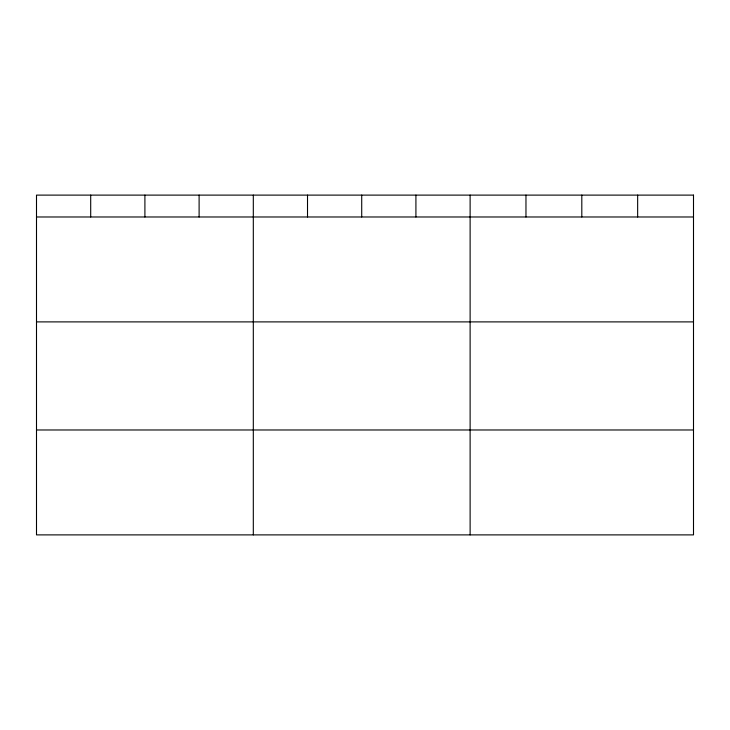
<?xml version="1.0" encoding="UTF-8"?>
<svg xmlns="http://www.w3.org/2000/svg" width="730" height="730" viewBox="0 0 730 730"><rect width="100%" height="100%" fill="white"/><g stroke="black" fill="none" stroke-linecap="round" stroke-linejoin="round"><path stroke-width="1.09" d="M36.5 216.983L693.5 216.983M36.5 321.893L693.5 321.893M36.5 429.979L693.5 429.979M637.655 195.111L637.655 216.983M581.81 195.111L581.81 216.983M525.965 195.111L525.965 216.983M470.12 195.111L470.12 534.889M415.918 195.111L415.918 216.983M361.715 195.111L361.715 216.983M307.512 195.111L307.512 216.983M253.31 195.111L253.31 534.889M199.107 195.111L199.107 216.983M144.905 195.111L144.905 216.983M90.703 195.111L90.703 216.983M693.5 195.111L36.5 195.111L36.5 534.889L693.5 534.889L693.5 195.111"/></g></svg>
